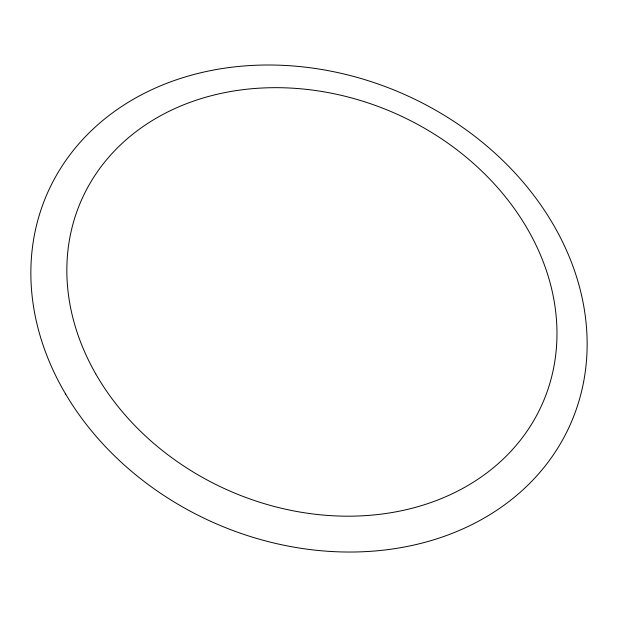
<?xml version="1.0" encoding="UTF-8"?>
<svg xmlns="http://www.w3.org/2000/svg" width="618" height="618" viewBox="0 0 618 618"><rect width="100%" height="100%" fill="white"/><g stroke="black" fill="none" stroke-linecap="round" stroke-linejoin="round"><path stroke-width="0.93" d="M65.67 394.106A285.879 234.384 23.8 0 0 547.355 463.16A285.879 234.384 23.8 0 0 313.975 68.289A285.879 234.384 23.8 0 0 65.67 394.106M95.72 373.836A251.943 206.126 23.8 0 0 519.954 440.765A251.943 206.126 23.8 0 0 320.047 91.186A251.943 206.126 23.8 0 0 95.72 373.836"/></g></svg>
